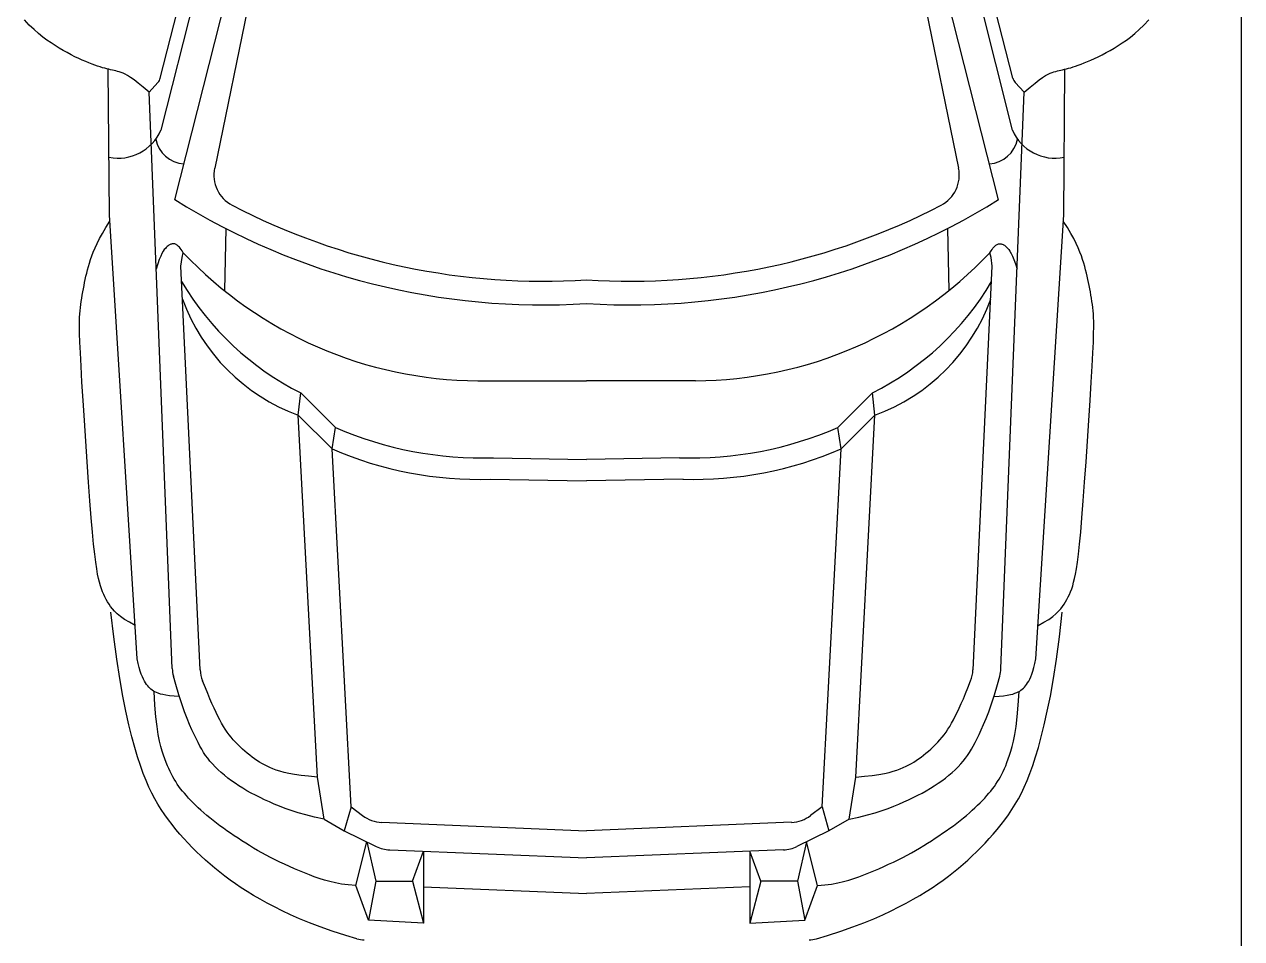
# Model space of a CAD drawing. Header units: inches. Extents: x -370 to 18, y -197 to 199.
# Drawn here: x -189.65 to -187.558, y 186.943 to 188.514 of the extents above; entities that cross this region are included whole.
import ezdxf

# ---------------------------------------------------------------- set-up
doc = ezdxf.new("R2010")
doc.units = ezdxf.units.IN
doc.header["$MEASUREMENT"] = 0
doc.layers.add('MUEBLES', color=7, linetype='Continuous')

# ---------------------------------------------------------------- blocks, each defined once
blk = doc.blocks.new('a4')
at = {"color": 1}
for p, q in [((173.2794, 151.971), (173.2872, 151.9791)), ((173.2872, 151.9791), (173.2961, 151.9876)), ((173.2611, 151.9488), (173.2665, 151.956)), ((173.2665, 151.956), (173.2726, 151.9633)), ((173.2726, 151.9633), (173.2794, 151.971)), ((173.2475, 151.9279), (173.2518, 151.9349)), ((173.2518, 151.9349), (173.2563, 151.9418)), ((173.2563, 151.9418), (173.2611, 151.9488)), ((173.2361, 151.9073), (173.2397, 151.9141)), ((173.2397, 151.9141), (173.2435, 151.921)), ((173.2435, 151.921), (173.2475, 151.9279)), ((173.2243, 151.8821), (173.2269, 151.888)), ((173.2269, 151.888), (173.2297, 151.8942)), ((173.2297, 151.8942), (173.2328, 151.9007)), ((173.2328, 151.9007), (173.2361, 151.9073)), ((173.2182, 151.8664), (173.22, 151.8713)), ((173.22, 151.8713), (173.222, 151.8766)), ((173.222, 151.8766), (173.2243, 151.8821)), ((173.2111, 151.8426), (173.2119, 151.8459)), ((173.2119, 151.8459), (173.2128, 151.8495)), ((173.2128, 151.8495), (173.2139, 151.8533)), ((173.2139, 151.8533), (173.2151, 151.8574)), ((173.2151, 151.8574), (173.2166, 151.8618)), ((173.2166, 151.8618), (173.2182, 151.8664)), ((172.1642, 151.8236), (172.1978, 151.8287)), ((172.1978, 151.8287), (172.2358, 151.8339)), ((172.198, 151.7936), (172.9613, 151.8413)), ((172.2358, 151.8339), (172.2785, 151.8389)), ((172.9613, 151.8413), (173.2106, 151.8435)), ((173.2065, 151.8245), (173.2074, 151.8275)), ((173.2074, 151.8275), (173.2082, 151.8304)), ((173.2082, 151.8304), (173.209, 151.8334)), ((173.209, 151.8334), (173.2097, 151.8363)), ((173.2097, 151.8363), (173.2103, 151.8394)), ((173.2103, 151.8394), (173.2111, 151.8426)), ((172.0645, 151.8028), (172.085, 151.8079)), ((172.085, 151.8079), (172.1082, 151.8131)), ((172.1082, 151.8131), (172.1344, 151.8183)), ((172.1344, 151.8183), (172.1642, 151.8236)), ((173.1928, 151.7991), (173.197, 151.8051)), ((173.197, 151.8051), (173.2002, 151.8101)), ((173.2002, 151.8101), (173.2025, 151.8143)), ((173.2025, 151.8143), (173.2042, 151.818)), ((173.2042, 151.818), (173.2055, 151.8213)), ((173.2055, 151.8213), (173.2065, 151.8245)), ((171.9892, 151.7785), (172.0014, 151.7833)), ((172.0014, 151.7833), (172.0149, 151.7881)), ((172.0149, 151.7881), (172.0298, 151.7929)), ((172.0298, 151.7929), (172.0462, 151.7978)), ((172.0462, 151.7978), (172.0645, 151.8028)), ((173.1717, 151.7733), (173.1804, 151.7834)), ((173.1804, 151.7834), (173.1873, 151.7919)), ((173.1873, 151.7919), (173.1928, 151.7991)), ((171.9485, 151.758), (171.9578, 151.7634)), ((171.9578, 151.7634), (171.9676, 151.7686)), ((171.9676, 151.7686), (171.978, 151.7736)), ((171.978, 151.7736), (171.9892, 151.7785)), ((172.1815, 151.7334), (173.1717, 151.7733)), ((173.1717, 151.7733), (173.1885, 151.758)), ((171.9219, 151.7401), (171.9305, 151.7463)), ((171.9305, 151.7463), (171.9394, 151.7523)), ((171.9394, 151.7523), (171.9485, 151.758)), ((173.7042, 151.6023), (173.1066, 151.753)), ((173.1959, 151.754), (173.7495, 151.6128)), ((171.8894, 151.7133), (171.8972, 151.7203)), ((171.8972, 151.7203), (171.9053, 151.7271)), ((171.9053, 151.7271), (171.9135, 151.7337)), ((171.9135, 151.7337), (171.9219, 151.7401)), ((172.1208, 151.7172), (172.1364, 151.7222)), ((172.1364, 151.7222), (172.1544, 151.7275)), ((172.1544, 151.7275), (172.1686, 151.7314)), ((172.9871, 151.7293), (173.5299, 151.5915)), ((171.8742, 151.699), (171.8817, 151.7062)), ((171.8817, 151.7062), (171.8894, 151.7133)), ((172.0685, 151.696), (172.0764, 151.6997)), ((172.0764, 151.6997), (172.0854, 151.7036)), ((172.0854, 151.7036), (172.0956, 151.7079)), ((172.0956, 151.7079), (172.1073, 151.7124)), ((172.1073, 151.7124), (172.1208, 151.7172)), ((172.1792, 151.6854), (172.8726, 151.7186)), ((171.8524, 151.6764), (171.8596, 151.6841)), ((171.8596, 151.6841), (171.8668, 151.6916)), ((171.8668, 151.6916), (171.8742, 151.699)), ((172.0323, 151.6762), (172.0374, 151.6796)), ((172.0374, 151.6796), (172.0428, 151.6828)), ((172.0428, 151.6828), (172.0485, 151.686)), ((172.0485, 151.686), (172.0546, 151.6892)), ((172.0546, 151.6892), (172.0612, 151.6925)), ((172.0612, 151.6925), (172.0685, 151.696)), ((172.1483, 151.6766), (172.1605, 151.6814)), ((171.8317, 151.6519), (171.8385, 151.6604)), ((171.8385, 151.6604), (171.8454, 151.6685)), ((171.8454, 151.6685), (171.8524, 151.6764)), ((172.0078, 151.6548), (172.0127, 151.6598)), ((172.0127, 151.6598), (172.0176, 151.6644)), ((172.0176, 151.6644), (172.0225, 151.6687)), ((172.0225, 151.6687), (172.0274, 151.6726)), ((172.0274, 151.6726), (172.0323, 151.6762)), ((172.0997, 151.655), (172.1063, 151.6583)), ((172.1063, 151.6583), (172.1135, 151.6617)), ((172.1135, 151.6617), (172.1213, 151.6652)), ((172.1213, 151.6652), (172.1296, 151.6688)), ((172.1296, 151.6688), (172.1386, 151.6726)), ((172.1386, 151.6726), (172.1483, 151.6766)), ((173.5183, 151.5624), (173.0412, 151.6606)), ((171.8182, 151.6342), (171.8249, 151.6432)), ((171.8249, 151.6432), (171.8317, 151.6519)), ((171.9889, 151.6319), (171.9935, 151.638)), ((171.9935, 151.638), (171.9982, 151.6439)), ((171.9982, 151.6439), (172.003, 151.6495)), ((172.003, 151.6495), (172.0078, 151.6548)), ((172.0679, 151.6357), (172.0724, 151.639)), ((172.0724, 151.639), (172.0772, 151.6423)), ((172.0772, 151.6423), (172.0823, 151.6455)), ((172.0823, 151.6455), (172.0877, 151.6486)), ((172.0877, 151.6486), (172.0935, 151.6518)), ((172.0935, 151.6518), (172.0997, 151.655)), ((172.9374, 151.6415), (172.8308, 151.6439)), ((171.805, 151.615), (171.8116, 151.6248)), ((171.8116, 151.6248), (171.8182, 151.6342)), ((171.9758, 151.6121), (171.98, 151.6189)), ((171.98, 151.6189), (171.9844, 151.6255)), ((171.9844, 151.6255), (171.9889, 151.6319)), ((172.0433, 151.6128), (172.0471, 151.617)), ((172.0471, 151.617), (172.0511, 151.621)), ((172.0511, 151.621), (172.0551, 151.6249)), ((172.0551, 151.6249), (172.0593, 151.6287)), ((172.0593, 151.6287), (172.0635, 151.6323)), ((172.0635, 151.6323), (172.0679, 151.6357)), ((171.7918, 151.5939), (171.7984, 151.6047)), ((171.7984, 151.6047), (171.805, 151.615)), ((171.9638, 151.5904), (171.9677, 151.5979)), ((171.9677, 151.5979), (171.9717, 151.6051)), ((171.9717, 151.6051), (171.9758, 151.6121)), ((172.0265, 151.592), (172.0295, 151.5961)), ((172.0295, 151.5961), (172.0327, 151.6003)), ((172.0327, 151.6003), (172.0361, 151.6045)), ((172.0361, 151.6045), (172.0396, 151.6087)), ((172.0396, 151.6087), (172.0433, 151.6128)), ((171.7787, 151.5706), (171.7853, 151.5826)), ((171.7853, 151.5826), (171.7918, 151.5939)), ((171.9524, 151.5666), (171.9562, 151.5748)), ((171.9562, 151.5748), (171.96, 151.5827)), ((171.96, 151.5827), (171.9638, 151.5904)), ((172.0136, 151.5705), (172.0159, 151.5751)), ((172.0159, 151.5751), (172.0184, 151.5795)), ((172.0184, 151.5795), (172.0209, 151.5838)), ((172.0209, 151.5838), (172.0236, 151.5879)), ((172.0236, 151.5879), (172.0265, 151.592)), ((171.7653, 151.5447), (171.772, 151.558)), ((171.772, 151.558), (171.7787, 151.5706)), ((171.945, 151.5493), (171.9487, 151.5582)), ((171.9487, 151.5582), (171.9524, 151.5666)), ((172.0051, 151.5485), (172.0071, 151.5548)), ((172.0071, 151.5548), (172.0092, 151.5604)), ((172.0092, 151.5604), (172.0113, 151.5656)), ((172.0113, 151.5656), (172.0136, 151.5705)), ((171.7586, 151.5304), (171.7653, 151.5447)), ((171.9376, 151.5291), (171.9413, 151.5396)), ((171.9413, 151.5396), (171.945, 151.5493)), ((171.9995, 151.5234), (172.0013, 151.5331)), ((172.0013, 151.5331), (172.0031, 151.5413)), ((172.0031, 151.5413), (172.0051, 151.5485)), ((171.7448, 151.4979), (171.7518, 151.5149)), ((171.7518, 151.5149), (171.7586, 151.5304)), ((171.9302, 151.5041), (171.9339, 151.5173)), ((171.9339, 151.5173), (171.9376, 151.5291)), ((171.995, 151.4839), (172.617, 151.5169)), ((171.9964, 151.4991), (171.9979, 151.5122)), ((171.9979, 151.5122), (171.9995, 151.5234)), ((172.617, 151.5169), (172.5589, 151.4587)), ((172.6552, 151.5126), (172.5958, 151.453)), ((172.617, 151.5169), (172.6552, 151.5126)), ((171.7378, 151.4792), (171.7448, 151.4979)), ((171.9265, 151.4892), (171.9302, 151.5041)), ((171.995, 151.4839), (171.9964, 151.4991)), ((171.7306, 151.4585), (171.7378, 151.4792)), ((171.9229, 151.4725), (171.9028, 151.438)), ((171.9229, 151.4725), (171.9265, 151.4892)), ((171.9229, 151.4725), (171.995, 151.4839)), ((171.7232, 151.4355), (171.7306, 151.4585)), ((171.9438, 151.426), (172.5589, 151.4587)), ((172.5589, 151.4587), (172.5958, 151.453)), ((171.7175, 151.4163), (171.7232, 151.4355)), ((171.9028, 151.438), (171.876, 151.383)), ((171.9438, 151.426), (171.9028, 151.438)), ((171.7494, 151.3965), (171.8087, 151.4183)), ((171.8087, 151.4183), (171.884, 151.3993)), ((171.9438, 151.426), (171.929, 151.4064)), ((171.7443, 151.3018), (171.7494, 151.3965)), ((171.8165, 151.3837), (171.7494, 151.3965)), ((171.884, 151.3993), (171.8165, 151.3837)), ((171.8165, 151.3837), (171.8165, 151.3209)), ((171.9174, 151.3738), (171.9029, 151.0215)), ((171.8702, 151.3598), (171.8563, 151.0215)), ((171.8165, 151.3209), (171.7443, 151.3018)), ((171.8165, 151.3209), (171.8678, 151.3018)), ((171.8678, 151.3018), (171.7443, 151.3018)), ((171.8068, 151.3018), (171.7953, 151.0215)), ((172.6759, 151.2084), (172.6759, 151.0215)), ((172.5069, 151.1871), (172.5038, 151.0215)), ((172.5438, 151.1814), (172.5408, 151.0215)), ((171.8068, 150.7413), (171.7953, 151.0215)), ((171.8702, 150.6833), (171.8563, 151.0215)), ((171.9174, 150.6693), (171.9029, 151.0215)), ((172.5069, 150.8559), (172.5038, 151.0215)), ((172.5438, 150.8617), (172.5408, 151.0215)), ((172.6759, 150.8347), (172.6759, 151.0215)), ((171.8165, 150.7222), (171.7443, 150.7413)), ((171.7443, 150.7413), (171.7494, 150.6466)), ((171.8678, 150.7413), (171.7443, 150.7413)), ((171.8165, 150.7222), (171.8678, 150.7413)), ((171.8165, 150.6594), (171.8165, 150.7222)), ((171.8165, 150.6594), (171.7494, 150.6466)), ((171.884, 150.6438), (171.8165, 150.6594)), ((171.9028, 150.6051), (171.876, 150.6601)), ((171.7494, 150.6466), (171.8087, 150.6247)), ((171.8087, 150.6247), (171.884, 150.6438)), ((171.9438, 150.617), (171.929, 150.6367)), ((171.7175, 150.6268), (171.7232, 150.6076)), ((171.9438, 150.617), (171.9028, 150.6051)), ((171.9438, 150.617), (172.5589, 150.5843)), ((171.7232, 150.6076), (171.7306, 150.5846)), ((171.9229, 150.5706), (171.9028, 150.6051)), ((171.7306, 150.5846), (171.7378, 150.5639)), ((171.9229, 150.5706), (171.9265, 150.5538)), ((171.9229, 150.5706), (171.995, 150.5592)), ((172.5589, 150.5843), (172.5958, 150.5901)), ((172.617, 150.5261), (172.5589, 150.5843)), ((172.6552, 150.5305), (172.5958, 150.5901)), ((171.7378, 150.5639), (171.7448, 150.5452)), ((171.9265, 150.5538), (171.9302, 150.539)), ((171.995, 150.5592), (172.617, 150.5261)), ((171.995, 150.5592), (171.9964, 150.544)), ((171.7448, 150.5452), (171.7518, 150.5282)), ((171.7518, 150.5282), (171.7586, 150.5127)), ((171.9302, 150.539), (171.9339, 150.5258)), ((171.9964, 150.544), (171.9979, 150.5309)), ((171.9979, 150.5309), (171.9995, 150.5197)), ((172.617, 150.5261), (172.6552, 150.5305)), ((171.7586, 150.5127), (171.7653, 150.4984)), ((171.9339, 150.5258), (171.9376, 150.514)), ((171.9376, 150.514), (171.9413, 150.5034)), ((171.9995, 150.5197), (172.0013, 150.51)), ((172.0013, 150.51), (172.0031, 150.5018)), ((171.7653, 150.4984), (171.772, 150.485)), ((171.9413, 150.5034), (171.945, 150.4938)), ((171.945, 150.4938), (171.9487, 150.4849)), ((172.0031, 150.5018), (172.0051, 150.4946)), ((172.0051, 150.4946), (172.0071, 150.4883)), ((172.0071, 150.4883), (172.0092, 150.4827)), ((171.772, 150.485), (171.7787, 150.4724)), ((171.7787, 150.4724), (171.7853, 150.4605)), ((171.9487, 150.4849), (171.9524, 150.4765)), ((171.9524, 150.4765), (171.9562, 150.4683)), ((171.9562, 150.4683), (171.96, 150.4604)), ((172.0092, 150.4827), (172.0113, 150.4775)), ((172.0113, 150.4775), (172.0136, 150.4726)), ((172.0136, 150.4726), (172.0159, 150.468)), ((172.0159, 150.468), (172.0184, 150.4636)), ((173.5183, 150.4807), (173.0412, 150.3824)), ((171.7853, 150.4605), (171.7918, 150.4491)), ((171.7918, 150.4491), (171.7984, 150.4384)), ((171.96, 150.4604), (171.9638, 150.4527)), ((171.9638, 150.4527), (171.9677, 150.4452)), ((171.9677, 150.4452), (171.9717, 150.438)), ((172.0184, 150.4636), (172.0209, 150.4593)), ((172.0209, 150.4593), (172.0236, 150.4552)), ((172.0236, 150.4552), (172.0265, 150.4511)), ((172.0265, 150.4511), (172.0295, 150.447)), ((172.0295, 150.447), (172.0327, 150.4428)), ((172.9871, 150.3138), (173.5299, 150.4516)), ((171.7984, 150.4384), (171.805, 150.4281)), ((171.805, 150.4281), (171.8116, 150.4183)), ((171.9717, 150.438), (171.9758, 150.4309)), ((171.9758, 150.4309), (171.98, 150.4241)), ((171.98, 150.4241), (171.9844, 150.4176)), ((172.0327, 150.4428), (172.0361, 150.4386)), ((172.0361, 150.4386), (172.0396, 150.4344)), ((172.0396, 150.4344), (172.0433, 150.4302)), ((172.0433, 150.4302), (172.0471, 150.4261)), ((172.0471, 150.4261), (172.0511, 150.4221)), ((173.7042, 150.4408), (173.1066, 150.2901)), ((173.1959, 150.2891), (173.7495, 150.4303)), ((171.8116, 150.4183), (171.8182, 150.4089)), ((171.8182, 150.4089), (171.8249, 150.3999)), ((171.9844, 150.4176), (171.9889, 150.4112)), ((171.9889, 150.4112), (171.9935, 150.4051)), ((171.9935, 150.4051), (171.9982, 150.3992)), ((172.0511, 150.4221), (172.0551, 150.4182)), ((172.0551, 150.4182), (172.0593, 150.4144)), ((172.0593, 150.4144), (172.0635, 150.4108)), ((172.0635, 150.4108), (172.0679, 150.4074)), ((172.0679, 150.4074), (172.0724, 150.404)), ((172.0724, 150.404), (172.0772, 150.4008)), ((171.8249, 150.3999), (171.8317, 150.3911)), ((171.8317, 150.3911), (171.8385, 150.3827)), ((171.8385, 150.3827), (171.8454, 150.3746)), ((171.9982, 150.3992), (172.003, 150.3936)), ((172.003, 150.3936), (172.0078, 150.3883)), ((172.0078, 150.3883), (172.0127, 150.3833)), ((172.0127, 150.3833), (172.0176, 150.3787)), ((172.0772, 150.4008), (172.0823, 150.3976)), ((172.0823, 150.3976), (172.0877, 150.3945)), ((172.0877, 150.3945), (172.0935, 150.3913)), ((172.0935, 150.3913), (172.0997, 150.3881)), ((172.0997, 150.3881), (172.1063, 150.3848)), ((172.1063, 150.3848), (172.1135, 150.3814)), ((172.9374, 150.4015), (172.8308, 150.3992)), ((171.8454, 150.3746), (171.8524, 150.3667)), ((171.8524, 150.3667), (171.8596, 150.3589)), ((172.0176, 150.3787), (172.0225, 150.3744)), ((172.0225, 150.3744), (172.0274, 150.3705)), ((172.0274, 150.3705), (172.0323, 150.3669)), ((172.0323, 150.3669), (172.0374, 150.3635)), ((172.0374, 150.3635), (172.0428, 150.3602)), ((172.1135, 150.3814), (172.1213, 150.3779)), ((172.1213, 150.3779), (172.1296, 150.3742)), ((172.1296, 150.3742), (172.1386, 150.3705)), ((172.1386, 150.3705), (172.1483, 150.3665)), ((172.1483, 150.3665), (172.1605, 150.3617)), ((171.8596, 150.3589), (171.8668, 150.3514)), ((171.8668, 150.3514), (171.8742, 150.3441)), ((171.8742, 150.3441), (171.8817, 150.3369)), ((172.0428, 150.3602), (172.0485, 150.3571)), ((172.0485, 150.3571), (172.0546, 150.3539)), ((172.0546, 150.3539), (172.0612, 150.3506)), ((172.0612, 150.3506), (172.0685, 150.3471)), ((172.0685, 150.3471), (172.0764, 150.3434)), ((172.0764, 150.3434), (172.0854, 150.3394)), ((172.1792, 150.3576), (172.8726, 150.3245)), ((171.8817, 150.3369), (171.8894, 150.3298)), ((171.8894, 150.3298), (171.8972, 150.3228)), ((171.8972, 150.3228), (171.9053, 150.316)), ((172.0854, 150.3394), (172.0956, 150.3352)), ((172.0956, 150.3352), (172.1073, 150.3307)), ((172.1073, 150.3307), (172.1208, 150.3259)), ((172.1208, 150.3259), (172.1364, 150.3209)), ((172.1364, 150.3209), (172.1544, 150.3155)), ((171.9053, 150.316), (171.9135, 150.3094)), ((171.9135, 150.3094), (171.9219, 150.3029)), ((171.9219, 150.3029), (171.9305, 150.2967)), ((172.1544, 150.3155), (172.1686, 150.3117)), ((172.1815, 150.3097), (173.1717, 150.2698)), ((171.9305, 150.2967), (171.9394, 150.2908)), ((171.9394, 150.2908), (171.9485, 150.2851)), ((171.9485, 150.2851), (171.9578, 150.2796)), ((171.9578, 150.2796), (171.9676, 150.2745)), ((173.1717, 150.2698), (173.1885, 150.285)), ((171.9676, 150.2745), (171.978, 150.2695)), ((171.978, 150.2695), (171.9892, 150.2646)), ((171.9892, 150.2646), (172.0014, 150.2598)), ((172.0014, 150.2598), (172.0149, 150.255)), ((173.1717, 150.2698), (173.1804, 150.2597)), ((173.1804, 150.2597), (173.1873, 150.2511)), ((172.0149, 150.255), (172.0298, 150.2502)), ((172.0298, 150.2502), (172.0462, 150.2453)), ((172.0462, 150.2453), (172.0645, 150.2403)), ((172.0645, 150.2403), (172.085, 150.2352)), ((172.198, 150.2495), (172.9613, 150.2018)), ((173.1873, 150.2511), (173.1928, 150.244)), ((173.1928, 150.244), (173.197, 150.238)), ((173.197, 150.238), (173.2002, 150.233)), ((172.085, 150.2352), (172.1082, 150.23)), ((172.1082, 150.23), (172.1344, 150.2247)), ((172.1344, 150.2247), (172.1642, 150.2195)), ((172.1642, 150.2195), (172.1978, 150.2143)), ((172.1978, 150.2143), (172.2358, 150.2092)), ((173.2002, 150.233), (173.2025, 150.2287)), ((173.2025, 150.2287), (173.2042, 150.2251)), ((173.2042, 150.2251), (173.2055, 150.2218)), ((173.2055, 150.2218), (173.2065, 150.2186)), ((173.2065, 150.2186), (173.2074, 150.2156)), ((173.2074, 150.2156), (173.2082, 150.2127)), ((172.2358, 150.2092), (172.2785, 150.2042)), ((172.9613, 150.2018), (173.2106, 150.1996)), ((173.2082, 150.2127), (173.209, 150.2097)), ((173.209, 150.2097), (173.2097, 150.2068)), ((173.2097, 150.2068), (173.2103, 150.2037)), ((173.2103, 150.2037), (173.2111, 150.2005)), ((173.2111, 150.2005), (173.2119, 150.1972)), ((173.2119, 150.1972), (173.2128, 150.1936)), ((173.2128, 150.1936), (173.2139, 150.1898)), ((173.2139, 150.1898), (173.2151, 150.1857)), ((173.2151, 150.1857), (173.2166, 150.1813)), ((173.2166, 150.1813), (173.2182, 150.1767)), ((173.2182, 150.1767), (173.22, 150.1718)), ((173.22, 150.1718), (173.222, 150.1665)), ((173.222, 150.1665), (173.2243, 150.1609)), ((173.2243, 150.1609), (173.2269, 150.155)), ((173.2269, 150.155), (173.2297, 150.1489)), ((173.2297, 150.1489), (173.2328, 150.1424)), ((173.2328, 150.1424), (173.2361, 150.1358)), ((173.2361, 150.1358), (173.2397, 150.129)), ((173.2397, 150.129), (173.2435, 150.1221)), ((173.2435, 150.1221), (173.2475, 150.1151)), ((173.2475, 150.1151), (173.2518, 150.1082)), ((173.2518, 150.1082), (173.2563, 150.1012)), ((173.2563, 150.1012), (173.2611, 150.0942)), ((173.2611, 150.0942), (173.2665, 150.0871)), ((173.2665, 150.0871), (173.2726, 150.0797)), ((173.2726, 150.0797), (173.2794, 150.0721)), ((173.2794, 150.0721), (173.2872, 150.064)), ((173.2872, 150.064), (173.2961, 150.0555))]:
    blk.add_line(p, q, dxfattribs=at)
for points in [[(172.2556, 151.7972), (172.261, 151.8072), (172.2661, 151.8155), (172.2709, 151.8223), (172.2755, 151.8279), (172.2799, 151.8325), (172.2841, 151.8362), (172.2882, 151.8393), (172.2923, 151.842), (172.2963, 151.8446), (172.3003, 151.8469), (172.3045, 151.8491), (172.3088, 151.8512), (172.3135, 151.8531), (172.3184, 151.855), (172.3238, 151.8567), (172.3297, 151.8584), (172.3362, 151.86), (172.3438, 151.8617), (172.353, 151.8633), (172.3642, 151.8649), (172.3781, 151.8667), (172.3951, 151.8685), (172.4157, 151.8704), (172.4404, 151.8726), (172.4695, 151.8749), (172.502, 151.8773), (172.5367, 151.8797), (172.5724, 151.8822), (172.6079, 151.8845), (172.642, 151.8867), (172.6735, 151.8886), (172.7011, 151.8901), (172.724, 151.8913), (172.7424, 151.8921), (172.7571, 151.8926), (172.7687, 151.8929), (172.7777, 151.8929), (172.7849, 151.8926), (172.7909, 151.8922), (172.7963, 151.8917), (172.8016, 151.8912), (172.807, 151.8905), (172.8124, 151.8897), (172.8179, 151.8889), (172.8233, 151.8881), (172.8287, 151.8871), (172.8342, 151.8861), (172.8395, 151.8851), (172.8449, 151.884), (172.8502, 151.8829), (172.8556, 151.8817), (172.8611, 151.8804), (172.8666, 151.8789), (172.8723, 151.8773), (172.8781, 151.8756), (172.8842, 151.8737), (172.8905, 151.8715), (172.8972, 151.8691), (172.9043, 151.8662), (172.9119, 151.8627), (172.9202, 151.8585), (172.9292, 151.8535), (172.9391, 151.8476), (172.95, 151.8406)], [(172.1336, 151.7213), (172.1342, 151.7304), (172.1349, 151.738), (172.1358, 151.7443), (172.1368, 151.7496), (172.1378, 151.7539), (172.139, 151.7575), (172.1403, 151.7606), (172.1416, 151.7632), (172.143, 151.7656), (172.1445, 151.7679), (172.1461, 151.77), (172.1478, 151.772), (172.1498, 151.7739), (172.152, 151.7757), (172.1544, 151.7775), (172.1571, 151.7793), (172.1601, 151.7811), (172.1636, 151.7829), (172.1676, 151.7848), (172.1721, 151.7866), (172.1773, 151.7884), (172.1833, 151.7902), (172.1902, 151.7919), (172.198, 151.7936)], [(171.8087, 151.4183), (171.8098, 151.431), (171.8113, 151.4425), (171.8132, 151.4531), (171.8155, 151.4629), (171.818, 151.4721), (171.8209, 151.4809), (171.8239, 151.4894), (171.8272, 151.4979), (171.8306, 151.5064), (171.8341, 151.5149), (171.8377, 151.5235), (171.8415, 151.532), (171.8453, 151.5404), (171.8492, 151.5487), (171.8531, 151.5568), (171.8571, 151.5646), (171.8611, 151.5723), (171.8651, 151.5797), (171.8692, 151.5868), (171.8732, 151.5938), (171.8773, 151.6006), (171.8815, 151.6073), (171.8856, 151.6139), (171.8899, 151.6204), (171.8941, 151.6269), (171.8985, 151.6332), (171.9028, 151.6395), (171.9072, 151.6457), (171.9116, 151.6517), (171.916, 151.6576), (171.9204, 151.6633), (171.9249, 151.6688), (171.9293, 151.6742), (171.9336, 151.6793), (171.938, 151.6841), (171.9423, 151.6888), (171.9466, 151.6933), (171.9508, 151.6976), (171.955, 151.7016), (171.9591, 151.7055), (171.9632, 151.7092), (171.9672, 151.7127), (171.9712, 151.716), (171.9752, 151.7191), (171.9792, 151.7221), (171.9832, 151.7249), (171.9873, 151.7276), (171.9915, 151.7302), (171.9957, 151.7326), (172.0001, 151.7349), (172.0047, 151.7372), (172.0096, 151.7394), (172.0147, 151.7416), (172.0203, 151.7438), (172.0262, 151.746), (172.0326, 151.7483), (172.0396, 151.7506), (172.0476, 151.7529), (172.0571, 151.7552), (172.0684, 151.7574), (172.0822, 151.7595), (172.0988, 151.7614), (172.1187, 151.7632), (172.1424, 151.7646)], [(172.896, 151.7145), (172.899, 151.7164), (172.9015, 151.7182), (172.9036, 151.7198), (172.9053, 151.7212), (172.9067, 151.7225), (172.9079, 151.7238), (172.9088, 151.7249), (172.9095, 151.726), (172.9102, 151.727), (172.9106, 151.728), (172.911, 151.7289), (172.9112, 151.7299), (172.9114, 151.7308), (172.9114, 151.7318), (172.9113, 151.7328), (172.9112, 151.7337), (172.9109, 151.7348), (172.9106, 151.7358), (172.9102, 151.7369), (172.9095, 151.7381), (172.9088, 151.7394), (172.9078, 151.7407), (172.9066, 151.7421), (172.9052, 151.7437), (172.9034, 151.7453), (172.9013, 151.7471), (172.8984, 151.749), (172.8948, 151.7511), (172.8901, 151.7533), (172.8842, 151.7557), (172.8769, 151.7583), (172.868, 151.7611)], [(172.8726, 151.7186), (172.888, 151.7164), (172.896, 151.7145)], [(171.8087, 150.6247), (171.8098, 150.6121), (171.8113, 150.6006), (171.8132, 150.59), (171.8155, 150.5802), (171.818, 150.571), (171.8209, 150.5622), (171.8239, 150.5536), (171.8272, 150.5452), (171.8306, 150.5367), (171.8341, 150.5281), (171.8377, 150.5196), (171.8415, 150.5111), (171.8453, 150.5027), (171.8492, 150.4944), (171.8531, 150.4863), (171.8571, 150.4784), (171.8611, 150.4708), (171.8651, 150.4634), (171.8692, 150.4563), (171.8732, 150.4493), (171.8773, 150.4424), (171.8815, 150.4358), (171.8856, 150.4292), (171.8899, 150.4227), (171.8941, 150.4162), (171.8985, 150.4098), (171.9028, 150.4036), (171.9072, 150.3974), (171.9116, 150.3913), (171.916, 150.3855), (171.9204, 150.3798), (171.9249, 150.3742), (171.9293, 150.3689), (171.9336, 150.3638), (171.938, 150.3589), (171.9423, 150.3543), (171.9466, 150.3498), (171.9508, 150.3455), (171.955, 150.3414), (171.9591, 150.3376), (171.9632, 150.3339), (171.9672, 150.3304), (171.9712, 150.3271), (171.9752, 150.324), (171.9792, 150.321), (171.9832, 150.3182), (171.9873, 150.3155), (171.9915, 150.3129), (171.9957, 150.3105), (172.0001, 150.3081), (172.0047, 150.3059), (172.0096, 150.3037), (172.0147, 150.3015), (172.0203, 150.2993), (172.0262, 150.2971), (172.0326, 150.2948), (172.0396, 150.2925), (172.0476, 150.2902), (172.0571, 150.2879), (172.0684, 150.2857), (172.0822, 150.2836), (172.0988, 150.2816), (172.1187, 150.2799), (172.1424, 150.2785)], [(172.1336, 150.3218), (172.1342, 150.3127), (172.1349, 150.3051), (172.1358, 150.2987), (172.1368, 150.2935), (172.1378, 150.2892), (172.139, 150.2856), (172.1403, 150.2825), (172.1416, 150.2799), (172.143, 150.2774), (172.1445, 150.2752), (172.1461, 150.2731), (172.1478, 150.2711), (172.1498, 150.2692), (172.152, 150.2674), (172.1544, 150.2656), (172.1571, 150.2638), (172.1601, 150.262), (172.1636, 150.2602), (172.1676, 150.2583), (172.1721, 150.2565), (172.1773, 150.2547), (172.1833, 150.2529), (172.1902, 150.2512), (172.198, 150.2495)], [(172.896, 150.3286), (172.899, 150.3266), (172.9015, 150.3249), (172.9036, 150.3233), (172.9053, 150.3219), (172.9067, 150.3205), (172.9079, 150.3193), (172.9088, 150.3182), (172.9095, 150.3171), (172.9102, 150.3161), (172.9106, 150.3151), (172.911, 150.3141), (172.9112, 150.3132), (172.9114, 150.3122), (172.9114, 150.3113), (172.9113, 150.3103), (172.9112, 150.3093), (172.9109, 150.3083), (172.9106, 150.3073), (172.9102, 150.3061), (172.9095, 150.305), (172.9088, 150.3037), (172.9078, 150.3024), (172.9066, 150.301), (172.9052, 150.2994), (172.9034, 150.2978), (172.9013, 150.296), (172.8984, 150.2941), (172.8948, 150.292), (172.8901, 150.2898), (172.8842, 150.2874), (172.8769, 150.2848), (172.868, 150.282)], [(172.8726, 150.3245), (172.888, 150.3267), (172.896, 150.3286)], [(172.2556, 150.2459), (172.261, 150.2359), (172.2661, 150.2276), (172.2709, 150.2207), (172.2755, 150.2152), (172.2799, 150.2106), (172.2841, 150.2069), (172.2882, 150.2038), (172.2923, 150.201), (172.2963, 150.1985), (172.3003, 150.1962), (172.3045, 150.194), (172.3088, 150.1919), (172.3135, 150.19), (172.3184, 150.1881), (172.3238, 150.1864), (172.3297, 150.1847), (172.3362, 150.183), (172.3438, 150.1814), (172.353, 150.1798), (172.3642, 150.1781), (172.3781, 150.1764), (172.3951, 150.1746), (172.4157, 150.1726), (172.4404, 150.1705), (172.4695, 150.1682), (172.502, 150.1658), (172.5367, 150.1633), (172.5724, 150.1609), (172.6079, 150.1586), (172.642, 150.1564), (172.6735, 150.1545), (172.7011, 150.153), (172.724, 150.1518), (172.7424, 150.1509), (172.7571, 150.1504), (172.7687, 150.1502), (172.7777, 150.1502), (172.7849, 150.1504), (172.7909, 150.1508), (172.7963, 150.1513), (172.8016, 150.1519), (172.807, 150.1526), (172.8124, 150.1533), (172.8179, 150.1542), (172.8233, 150.155), (172.8287, 150.156), (172.8342, 150.1569), (172.8395, 150.158), (172.8449, 150.159), (172.8502, 150.1602), (172.8556, 150.1614), (172.8611, 150.1627), (172.8666, 150.1642), (172.8723, 150.1657), (172.8781, 150.1675), (172.8842, 150.1694), (172.8905, 150.1715), (172.8972, 150.174), (172.9043, 150.1769), (172.9119, 150.1804), (172.9202, 150.1846), (172.9292, 150.1895), (172.9391, 150.1955), (172.95, 150.2025)]]:
    blk.add_lwpolyline(points, dxfattribs=at)
for centre, radius, start, end in [((173.1385, 151.8265), 0.0801, 168.6915, 246.51), ((173.1017, 151.7098), 0.0532, 101.5393, 175.81), ((173.2003, 151.771), 0.0175, 227.6384, 255.6926), ((172.1839, 151.6751), 0.0584, 92.3081, 105.2022), ((174.0007, 151.0973), 1.1944, 148.0584, 183.6387), ((172.9293, 151.4034), 0.3323, 109.8795, 160.013), ((173.0984, 151.2903), 0.4958, 120.5374, 153.3626), ((173.3784, 151.2038), 0.7025, 133.3678, 179.6227), ((172.182, 151.6271), 0.0584, 92.7359, 111.6043), ((173.0294, 151.6035), 0.0584, 78.3608, 152.4759), ((174.0007, 151.0973), 1.1536, 152.4759, 183.7678), ((173.1332, 151.208), 0.6266, 156.4155, 181.9098), ((173.1701, 151.2023), 0.6266, 156.4155, 181.9098), ((171.7735, 151.3997), 0.0584, 163.5098, 176.1031), ((171.9757, 151.3714), 0.0584, 143.1073, 177.6524), ((171.9285, 151.3574), 0.0584, 154.0545, 177.6524), ((174.0007, 150.9457), 1.1944, 176.3613, 211.9416), ((174.0007, 150.9457), 1.1536, 176.2322, 207.5241), ((173.1332, 150.8351), 0.6266, 178.0902, 203.5845), ((173.1701, 150.8408), 0.6266, 178.0902, 203.5845), ((173.3784, 150.8393), 0.7025, 180.3773, 226.6322), ((171.9285, 150.6857), 0.0584, 182.3476, 205.9455), ((171.9757, 150.6717), 0.0584, 182.3476, 216.8927), ((171.7735, 150.6434), 0.0584, 183.8969, 196.4902), ((173.0984, 150.7528), 0.4958, 206.6374, 239.4626), ((172.9293, 150.6397), 0.3323, 199.987, 250.1205), ((173.0294, 150.4396), 0.0584, 207.5241, 281.6392), ((172.182, 150.416), 0.0584, 248.3957, 267.2641), ((173.1017, 150.3333), 0.0532, 184.19, 258.4607), ((172.1839, 150.368), 0.0584, 254.7978, 267.6919), ((173.1385, 150.2166), 0.0801, 113.49, 191.3085), ((173.2003, 150.2721), 0.0175, 104.3074, 132.3616)]:
    blk.add_arc(centre, radius, start, end, dxfattribs=at)

msp = doc.modelspace()

# ---------------------------------------------------------------- linework, layer by layer
at = {"color": 4}
msp.add_line((-187.55801, 186.77879), (-187.55801, 191.62879), dxfattribs=at)

# ---------------------------------------------------------------- block references
at = {"layer": 'MUEBLES', "rotation": 90}
msp.add_blockref('a4', (-37.66195, 15.22591), dxfattribs=at)

doc.saveas('drawing.dxf')
